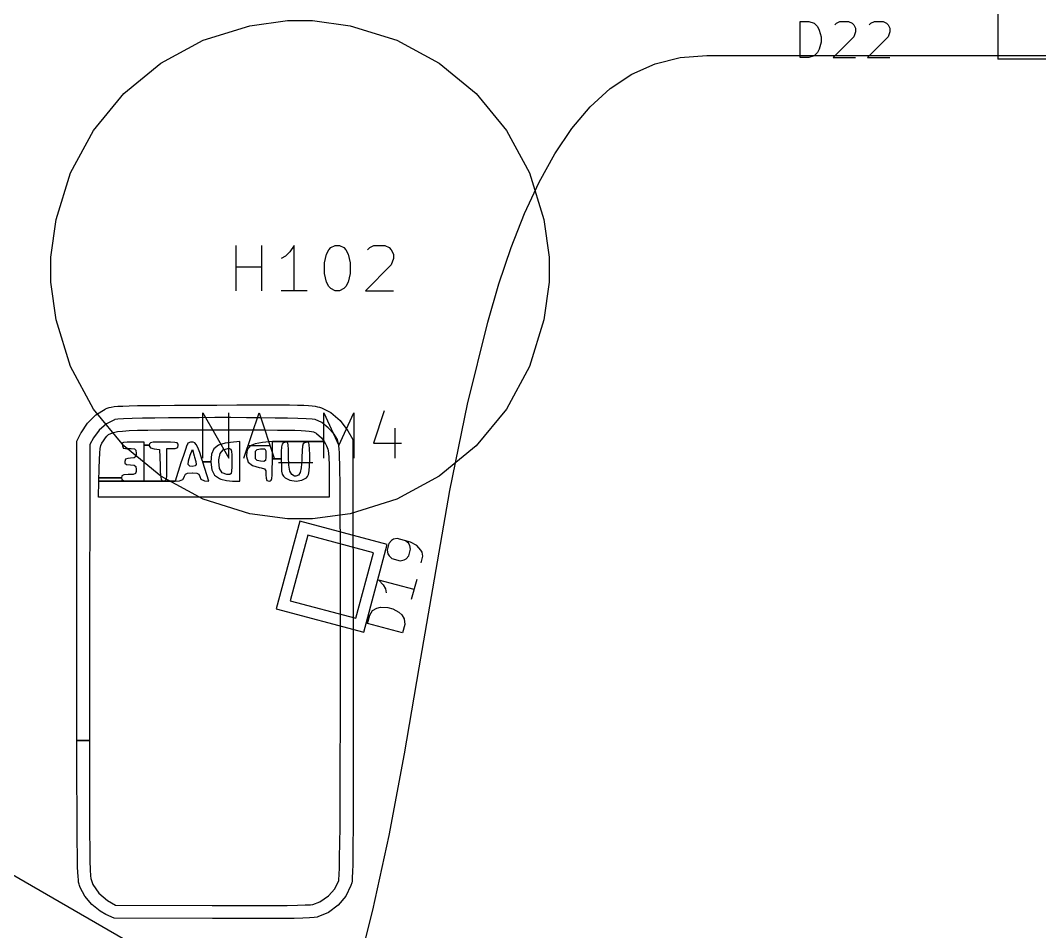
# Model space of a CAD drawing. Extents: x 0 to 141, y 0 to 216.
# Drawn here: x 100.83 to 123.34, y 129.51 to 149.63 of the extents above; entities that cross this region are included whole.
import ezdxf

# ---------------------------------------------------------------- set-up
doc = ezdxf.new("R2010")
doc.units = 0
doc.layers.get('0').update_dxf_attribs({"linetype": 'CONTINUOUS'})

msp = doc.modelspace()

# ---------------------------------------------------------------- linework, layer by layer
at = {"color": 0}
for p, q in [((122.42, 156.879), (122.42, 148.778)), ((104.867, 149.197), (105.9, 149.517)), ((105.9, 149.517), (106.73, 149.629)), ((106.73, 149.629), (107.009, 149.629)), ((107.009, 149.629), (107.286, 149.629)), ((107.286, 149.629), (108.117, 149.517)), ((108.117, 149.517), (109.149, 149.197)), ((118.058, 148.813), (118.058, 149.612)), ((118.058, 149.612), (118.248, 149.612)), ((118.248, 149.612), (118.363, 149.575)), ((118.363, 149.575), (118.438, 149.499)), ((118.438, 149.499), (118.477, 149.422)), ((118.82, 149.537), (118.857, 149.575)), ((118.857, 149.575), (118.934, 149.612)), ((118.934, 149.612), (119.125, 149.612)), ((119.125, 149.612), (119.2, 149.575)), ((119.2, 149.575), (119.239, 149.537)), ((119.239, 149.537), (119.276, 149.461)), ((119.582, 149.537), (119.619, 149.575)), ((119.619, 149.575), (119.696, 149.612)), ((119.696, 149.612), (119.887, 149.612)), ((119.887, 149.612), (119.962, 149.575)), ((119.962, 149.575), (120.001, 149.537)), ((120.001, 149.537), (120.038, 149.461)), ((118.477, 149.422), (118.515, 149.271)), ((118.515, 149.271), (118.515, 149.156)), ((119.239, 149.271), (118.781, 148.813)), ((119.276, 149.385), (119.239, 149.271)), ((119.276, 149.461), (119.276, 149.385)), ((120.001, 149.271), (119.543, 148.813)), ((120.038, 149.385), (120.001, 149.271)), ((120.038, 149.461), (120.038, 149.385)), ((103.933, 148.69), (104.867, 149.197)), ((109.149, 149.197), (110.083, 148.69)), ((118.515, 149.156), (118.477, 149.003)), ((114.851, 148.676), (115.402, 148.816)), ((115.402, 148.816), (115.991, 148.863)), ((115.991, 148.863), (133.19, 148.863)), ((118.248, 148.813), (118.058, 148.813)), ((118.363, 148.851), (118.248, 148.813)), ((118.438, 148.927), (118.363, 148.851)), ((118.477, 149.003), (118.438, 148.927)), ((118.781, 148.813), (119.276, 148.813)), ((119.543, 148.813), (120.038, 148.813)), ((103.12, 148.018), (103.933, 148.69)), ((110.083, 148.69), (110.897, 148.018)), ((114.338, 148.448), (114.851, 148.676)), ((137.918, 148.778), (122.42, 148.778)), ((113.862, 148.131), (114.338, 148.448)), ((113.419, 147.729), (113.862, 148.131)), ((102.447, 147.205), (103.12, 148.018)), ((110.897, 148.018), (111.569, 147.205)), ((113.01, 147.246), (113.419, 147.729)), ((112.634, 146.69), (113.01, 147.246)), ((101.94, 146.27), (102.447, 147.205)), ((111.569, 147.205), (112.076, 146.27)), ((112.287, 146.062), (112.634, 146.69)), ((101.621, 145.238), (101.94, 146.27)), ((112.076, 146.27), (112.396, 145.238)), ((111.967, 145.371), (112.287, 146.062)), ((101.509, 144.407), (101.621, 145.238)), ((111.674, 144.619), (111.967, 145.371)), ((112.396, 145.238), (112.509, 144.407)), ((105.595, 143.666), (105.595, 144.666)), ((106.165, 143.666), (106.165, 144.666)), ((106.785, 144.523), (106.689, 144.428)), ((106.881, 144.666), (106.785, 144.523)), ((106.881, 143.666), (106.881, 144.666)), ((107.594, 144.475), (107.643, 144.57)), ((107.643, 144.57), (107.69, 144.618)), ((107.69, 144.618), (107.785, 144.666)), ((107.785, 144.666), (107.88, 144.666)), ((107.88, 144.666), (107.975, 144.618)), ((107.975, 144.618), (108.023, 144.57)), ((108.023, 144.57), (108.071, 144.475)), ((108.5, 144.57), (108.547, 144.618)), ((108.547, 144.618), (108.642, 144.666)), ((108.642, 144.666), (108.88, 144.666)), ((108.88, 144.666), (108.975, 144.618)), ((108.975, 144.618), (109.024, 144.57)), ((109.024, 144.57), (109.07, 144.475)), ((111.403, 143.818), (111.674, 144.619)), ((101.509, 144.129), (101.509, 144.407)), ((106.689, 144.428), (106.594, 144.38)), ((107.546, 144.285), (107.594, 144.475)), ((108.071, 144.475), (108.118, 144.285)), ((109.07, 144.38), (109.024, 144.238)), ((109.07, 144.475), (109.07, 144.38)), ((112.509, 144.407), (112.509, 144.129)), ((101.509, 143.852), (101.509, 144.129)), ((105.595, 144.19), (106.165, 144.19)), ((107.546, 144.046), (107.546, 144.285)), ((108.118, 144.285), (108.118, 144.046)), ((109.024, 144.238), (108.452, 143.666)), ((112.509, 144.129), (112.509, 143.852)), ((101.621, 143.021), (101.509, 143.852)), ((107.594, 143.856), (107.546, 144.046)), ((107.643, 143.761), (107.594, 143.856)), ((108.071, 143.856), (108.023, 143.761)), ((108.118, 144.046), (108.071, 143.856)), ((112.509, 143.852), (112.396, 143.021)), ((107.166, 143.666), (106.594, 143.666)), ((107.69, 143.713), (107.643, 143.761)), ((107.785, 143.666), (107.69, 143.713)), ((107.88, 143.666), (107.785, 143.666)), ((107.975, 143.713), (107.88, 143.666)), ((108.023, 143.761), (107.975, 143.713)), ((108.452, 143.666), (109.07, 143.666)), ((111.154, 142.97), (111.403, 143.818)), ((101.94, 141.989), (101.621, 143.021)), ((110.709, 141.162), (111.154, 142.97)), ((112.396, 143.021), (112.076, 141.989)), ((102.447, 141.053), (101.94, 141.989)), ((112.076, 141.989), (111.569, 141.053)), ((104.625, 141.137), (105.077, 141.14)), ((105.077, 141.14), (105.172, 141.14)), ((105.172, 141.14), (105.611, 141.143)), ((105.611, 141.143), (105.986, 141.144)), ((105.986, 141.144), (106.565, 141.144)), ((106.565, 141.144), (106.78, 141.143)), ((106.78, 141.143), (106.954, 141.14)), ((106.954, 141.14), (107.091, 141.136)), ((110.32, 139.253), (110.709, 141.162)), ((102.315, 140.743), (102.497, 140.924)), ((103.12, 140.24), (102.447, 141.053)), ((102.497, 140.924), (102.702, 141.053)), ((102.702, 141.053), (102.716, 141.059)), ((102.716, 141.059), (102.752, 141.074)), ((102.752, 141.074), (102.791, 141.086)), ((102.791, 141.086), (102.839, 141.097)), ((102.839, 141.097), (102.902, 141.107)), ((102.902, 141.107), (102.986, 141.114)), ((102.986, 141.114), (103.095, 141.119)), ((103.095, 141.119), (103.237, 141.125)), ((103.237, 141.125), (103.418, 141.128)), ((103.418, 141.128), (103.639, 141.132)), ((103.639, 141.132), (103.911, 141.133)), ((103.911, 141.133), (104.238, 141.136)), ((104.238, 141.136), (104.625, 141.137)), ((104.866, 139.966), (104.866, 140.966)), ((104.866, 140.966), (105.438, 139.966)), ((105.438, 139.966), (105.438, 140.966)), ((105.771, 139.966), (106.104, 140.966)), ((106.104, 140.966), (106.437, 139.966)), ((107.091, 141.136), (107.198, 141.131)), ((107.198, 141.131), (107.28, 141.123)), ((107.28, 141.123), (107.344, 141.115)), ((107.344, 141.115), (107.395, 141.104)), ((107.395, 141.104), (107.439, 141.092)), ((107.439, 141.092), (107.48, 141.077)), ((107.48, 141.077), (107.687, 140.975)), ((107.532, 139.966), (107.532, 140.966)), ((107.532, 140.966), (107.866, 140.251)), ((107.687, 140.975), (107.899, 140.8)), ((107.866, 140.251), (108.199, 140.966)), ((108.199, 140.966), (108.199, 139.966)), ((108.867, 141.013), (108.628, 140.299)), ((111.569, 141.053), (110.897, 140.24)), ((102.175, 140.53), (102.315, 140.743)), ((102.734, 140.729), (102.57, 140.59)), ((102.912, 140.818), (102.734, 140.729)), ((102.92, 140.82), (102.912, 140.818)), ((102.985, 140.829), (102.92, 140.82)), ((103.114, 140.837), (102.985, 140.829)), ((103.299, 140.844), (103.114, 140.837)), ((103.531, 140.849), (103.299, 140.844)), ((103.803, 140.854), (103.531, 140.849)), ((104.106, 140.857), (103.803, 140.854)), ((104.435, 140.86), (104.106, 140.857)), ((104.779, 140.862), (104.435, 140.86)), ((105.131, 140.863), (104.779, 140.862)), ((105.482, 140.863), (105.131, 140.863)), ((105.826, 140.862), (105.482, 140.863)), ((106.154, 140.859), (105.826, 140.862)), ((106.458, 140.855), (106.154, 140.859)), ((106.73, 140.851), (106.458, 140.855)), ((106.962, 140.845), (106.73, 140.851)), ((107.148, 140.838), (106.962, 140.845)), ((107.276, 140.831), (107.148, 140.838)), ((107.341, 140.823), (107.276, 140.831)), ((107.487, 140.754), (107.341, 140.823)), ((107.634, 140.64), (107.487, 140.754)), ((107.899, 140.8), (108.064, 140.57)), ((102.081, 140.342), (102.169, 140.52)), ((102.169, 140.52), (102.175, 140.53)), ((102.57, 140.59), (102.447, 140.419)), ((102.745, 140.457), (102.781, 140.49)), ((102.781, 140.49), (102.829, 140.516)), ((102.829, 140.516), (102.893, 140.538)), ((102.893, 140.538), (102.978, 140.556)), ((102.978, 140.556), (103.091, 140.568)), ((103.091, 140.568), (103.236, 140.578)), ((103.236, 140.578), (103.42, 140.585)), ((103.42, 140.585), (103.648, 140.589)), ((103.648, 140.589), (103.925, 140.591)), ((103.925, 140.591), (104.257, 140.593)), ((104.257, 140.593), (105.547, 140.593)), ((105.547, 140.593), (105.926, 140.591)), ((105.926, 140.591), (106.245, 140.591)), ((106.245, 140.591), (106.51, 140.59)), ((106.51, 140.59), (106.725, 140.588)), ((106.725, 140.588), (106.897, 140.585)), ((106.897, 140.585), (107.031, 140.581)), ((107.031, 140.581), (107.133, 140.575)), ((107.133, 140.575), (107.21, 140.568)), ((107.21, 140.568), (107.265, 140.559)), ((107.265, 140.559), (107.305, 140.547)), ((107.305, 140.547), (107.337, 140.535)), ((107.337, 140.535), (107.366, 140.52)), ((107.366, 140.52), (107.375, 140.515)), ((107.375, 140.515), (107.483, 140.418)), ((107.763, 140.499), (107.634, 140.64)), ((107.836, 140.378), (107.763, 140.499)), ((108.064, 140.57), (108.172, 140.378)), ((109.104, 140.633), (109.104, 139.966)), ((102.081, 133.733), (102.081, 140.342)), ((102.368, 140.27), (102.358, 135.547)), ((102.447, 140.419), (102.368, 140.27)), ((102.595, 140.179), (102.611, 140.249)), ((102.611, 140.249), (102.634, 140.302)), ((102.634, 140.302), (102.666, 140.352)), ((102.666, 140.352), (102.681, 140.371)), ((102.681, 140.371), (102.712, 140.418)), ((102.712, 140.418), (102.745, 140.457)), ((103.11, 140.315), (103.078, 140.297)), ((103.078, 140.297), (103.08, 140.268)), ((103.08, 140.268), (103.091, 140.237)), ((103.189, 140.322), (103.11, 140.315)), ((103.933, 139.568), (103.12, 140.24)), ((103.313, 140.324), (103.189, 140.322)), ((103.568, 140.324), (103.313, 140.324)), ((103.568, 140.254), (103.568, 140.324)), ((103.568, 139.464), (103.568, 140.254)), ((103.568, 140.254), (103.675, 140.254)), ((103.675, 140.254), (103.568, 140.254)), ((103.681, 140.287), (103.675, 140.254)), ((103.675, 140.254), (103.677, 140.239)), ((103.677, 140.239), (103.707, 140.195)), ((103.709, 140.308), (103.681, 140.287)), ((103.769, 140.319), (103.709, 140.308)), ((103.879, 140.323), (103.769, 140.319)), ((103.998, 140.324), (103.879, 140.323)), ((104.151, 140.323), (103.998, 140.324)), ((104.246, 140.317), (104.151, 140.323)), ((104.297, 140.304), (104.246, 140.317)), ((104.317, 140.28), (104.297, 140.304)), ((104.307, 140.203), (104.32, 140.252)), ((104.32, 140.252), (104.317, 140.28)), ((104.512, 140.252), (104.477, 140.163)), ((104.515, 140.258), (104.512, 140.252)), ((104.534, 140.299), (104.515, 140.258)), ((104.589, 140.319), (104.534, 140.299)), ((104.646, 140.319), (104.589, 140.319)), ((104.683, 140.305), (104.646, 140.319)), ((104.717, 140.27), (104.683, 140.305)), ((104.752, 140.203), (104.717, 140.27)), ((105.205, 140.255), (105.106, 140.177)), ((105.358, 140.301), (105.205, 140.255)), ((105.471, 140.315), (105.358, 140.301)), ((105.682, 140.334), (105.471, 140.315)), ((105.682, 139.464), (105.682, 140.334)), ((105.866, 140.251), (106.342, 140.251)), ((106.021, 140.288), (105.906, 140.237)), ((106.18, 140.315), (106.021, 140.288)), ((106.398, 140.334), (106.18, 140.315)), ((106.398, 139.954), (106.398, 140.334)), ((106.398, 140.334), (107.541, 140.334)), ((107.541, 140.334), (106.398, 140.334)), ((106.612, 140.277), (106.601, 140.218)), ((106.633, 140.305), (106.612, 140.277)), ((106.667, 140.316), (106.633, 140.305)), ((106.675, 140.317), (106.667, 140.316)), ((106.714, 140.32), (106.675, 140.317)), ((106.737, 140.304), (106.714, 140.32)), ((106.75, 140.257), (106.737, 140.304)), ((106.755, 140.166), (106.75, 140.257)), ((107.08, 140.286), (107.065, 140.233)), ((107.107, 140.309), (107.08, 140.286)), ((107.141, 140.317), (107.107, 140.309)), ((107.178, 140.32), (107.141, 140.317)), ((107.202, 140.306), (107.178, 140.32)), ((107.214, 140.262), (107.202, 140.306)), ((107.22, 140.178), (107.214, 140.262)), ((107.483, 140.418), (107.541, 140.334)), ((107.541, 140.334), (107.571, 140.288)), ((107.571, 140.288), (107.596, 140.237)), ((107.845, 140.354), (107.836, 140.378)), ((107.854, 140.325), (107.845, 140.354)), ((107.86, 140.288), (107.854, 140.325)), ((107.867, 140.237), (107.86, 140.288)), ((108.172, 140.378), (108.181, 135.559)), ((108.628, 140.299), (109.247, 140.299)), ((110.897, 140.24), (110.083, 139.568)), ((102.578, 139.938), (102.585, 140.08)), ((102.585, 140.08), (102.595, 140.179)), ((103.091, 140.237), (103.102, 140.196)), ((103.102, 140.196), (103.106, 140.192)), ((103.106, 140.192), (103.156, 140.184)), ((103.156, 140.184), (103.245, 140.181)), ((103.245, 140.181), (103.276, 140.181)), ((103.276, 140.181), (103.353, 140.173)), ((103.353, 140.173), (103.383, 140.142)), ((103.389, 140.074), (103.382, 140.002)), ((103.383, 140.142), (103.389, 140.074)), ((103.707, 140.195), (103.791, 140.174)), ((103.791, 140.174), (103.908, 140.163)), ((103.908, 140.163), (103.918, 139.813)), ((104.069, 139.823), (104.069, 140.181)), ((104.069, 140.181), (104.195, 140.181)), ((104.195, 140.181), (104.251, 140.182)), ((104.251, 140.182), (104.307, 140.203)), ((104.432, 140.027), (104.38, 139.865)), ((104.477, 140.163), (104.432, 140.027)), ((104.546, 139.908), (104.586, 140.038)), ((104.586, 140.038), (104.633, 140.163)), ((104.633, 140.163), (104.673, 140.02)), ((104.673, 140.02), (104.681, 139.989)), ((104.794, 140.091), (104.752, 140.203)), ((104.848, 139.925), (104.794, 140.091)), ((105.053, 140.058), (105.037, 139.887)), ((105.106, 140.177), (105.053, 140.058)), ((105.216, 139.93), (105.243, 140.071)), ((105.243, 140.071), (105.308, 140.153)), ((105.308, 140.153), (105.416, 140.181)), ((105.416, 140.181), (105.45, 140.179)), ((105.45, 140.179), (105.479, 140.164)), ((105.479, 140.164), (105.496, 140.122)), ((105.496, 140.122), (105.501, 140.036)), ((105.501, 140.036), (105.503, 139.894)), ((105.843, 140.156), (105.825, 140.038)), ((105.825, 140.038), (105.826, 140.004)), ((105.906, 140.237), (105.843, 140.156)), ((106.022, 140.038), (106.028, 140.12)), ((106.029, 139.952), (106.022, 140.038)), ((106.028, 140.12), (106.059, 140.159)), ((106.059, 140.159), (106.138, 140.174)), ((106.138, 140.174), (106.178, 140.177)), ((106.178, 140.177), (106.232, 140.171)), ((106.232, 140.171), (106.251, 140.131)), ((106.251, 140.131), (106.255, 140.038)), ((106.255, 140.038), (106.253, 139.987)), ((106.601, 140.218), (106.595, 140.115)), ((106.595, 140.115), (106.595, 139.954)), ((106.757, 140.017), (106.755, 140.166)), ((106.757, 140.006), (106.757, 140.017)), ((107.057, 140.138), (107.05, 139.985)), ((107.065, 140.233), (107.057, 140.138)), ((107.223, 140.039), (107.22, 140.178)), ((107.223, 139.969), (107.223, 140.039)), ((107.596, 140.237), (107.621, 140.167)), ((107.621, 140.167), (107.637, 140.085)), ((107.637, 140.085), (107.647, 139.976)), ((107.874, 140.171), (107.867, 140.237)), ((107.878, 140.083), (107.874, 140.171)), ((107.884, 139.973), (107.878, 140.083)), ((102.573, 139.743), (102.578, 139.938)), ((103.152, 139.944), (103.138, 139.894)), ((103.138, 139.894), (103.142, 139.861)), ((103.142, 139.861), (103.177, 139.831)), ((103.207, 139.963), (103.152, 139.944)), ((103.177, 139.831), (103.263, 139.823)), ((103.263, 139.966), (103.207, 139.963)), ((103.347, 139.972), (103.263, 139.966)), ((103.263, 139.823), (103.346, 139.817)), ((103.346, 139.817), (103.382, 139.787)), ((103.382, 140.002), (103.347, 139.972)), ((103.918, 139.813), (103.923, 139.662)), ((104.068, 139.659), (104.069, 139.823)), ((104.38, 139.865), (104.254, 139.46)), ((104.542, 139.829), (104.546, 139.908)), ((104.577, 139.794), (104.542, 139.829)), ((104.625, 139.787), (104.577, 139.794)), ((104.692, 139.802), (104.625, 139.787)), ((104.681, 139.989), (104.705, 139.893)), ((104.714, 139.831), (104.692, 139.802)), ((104.705, 139.893), (104.714, 139.831)), ((104.86, 139.887), (104.848, 139.925)), ((104.862, 139.883), (104.86, 139.887)), ((104.86, 139.887), (105.037, 139.887)), ((105.037, 139.887), (104.86, 139.887)), ((104.994, 139.46), (104.862, 139.883)), ((105.037, 139.887), (105.037, 139.878)), ((105.037, 139.878), (105.058, 139.71)), ((105.216, 139.894), (105.216, 139.93)), ((105.234, 139.741), (105.216, 139.894)), ((105.503, 139.894), (105.501, 139.779)), ((105.826, 140.004), (105.864, 139.883)), ((105.864, 139.883), (105.956, 139.803)), ((105.956, 139.803), (106.109, 139.761)), ((106.062, 139.915), (106.029, 139.952)), ((106.138, 139.901), (106.062, 139.915)), ((106.212, 139.897), (106.138, 139.901)), ((106.245, 139.92), (106.212, 139.897)), ((106.253, 139.987), (106.245, 139.92)), ((106.397, 139.717), (106.398, 139.899)), ((106.398, 139.899), (106.398, 139.954)), ((106.398, 139.954), (106.595, 139.954)), ((106.595, 139.954), (106.398, 139.954)), ((106.532, 139.871), (107.294, 139.871)), ((106.595, 139.954), (106.597, 139.792)), ((106.597, 139.792), (106.602, 139.683)), ((106.764, 139.813), (106.757, 140.006)), ((106.785, 139.682), (106.764, 139.813)), ((107.047, 139.928), (107.033, 139.758)), ((107.05, 139.985), (107.047, 139.928)), ((107.213, 139.685), (107.22, 139.799)), ((107.22, 139.799), (107.223, 139.969)), ((107.647, 139.976), (107.647, 139.969)), ((107.647, 139.969), (107.651, 139.825)), ((107.651, 139.825), (107.652, 139.617)), ((107.887, 139.834), (107.884, 139.973)), ((107.891, 139.663), (107.887, 139.834)), ((102.569, 139.536), (102.572, 139.67)), ((102.572, 139.67), (102.573, 139.743)), ((103.077, 139.58), (103.066, 139.536)), ((103.12, 139.602), (103.077, 139.58)), ((103.216, 139.608), (103.12, 139.602)), ((103.227, 139.608), (103.216, 139.608)), ((103.327, 139.61), (103.227, 139.608)), ((103.373, 139.628), (103.327, 139.61)), ((103.387, 139.674), (103.373, 139.628)), ((103.382, 139.787), (103.389, 139.715)), ((103.389, 139.715), (103.387, 139.674)), ((103.923, 139.662), (103.932, 139.555)), ((104.867, 139.061), (103.933, 139.568)), ((104.064, 139.555), (104.068, 139.659)), ((104.421, 139.495), (104.457, 139.562)), ((104.457, 139.562), (104.458, 139.568)), ((104.458, 139.568), (104.476, 139.616)), ((104.476, 139.616), (104.526, 139.638)), ((104.526, 139.638), (104.625, 139.644)), ((104.625, 139.644), (104.633, 139.644)), ((104.633, 139.644), (104.728, 139.637)), ((104.728, 139.637), (104.775, 139.613)), ((104.775, 139.613), (104.793, 139.562)), ((104.793, 139.562), (104.819, 139.503)), ((105.058, 139.71), (105.121, 139.591)), ((105.121, 139.591), (105.233, 139.517)), ((105.292, 139.646), (105.234, 139.741)), ((105.39, 139.609), (105.292, 139.646)), ((105.416, 139.608), (105.39, 139.609)), ((105.459, 139.61), (105.416, 139.608)), ((105.485, 139.631), (105.459, 139.61)), ((105.497, 139.682), (105.485, 139.631)), ((105.501, 139.779), (105.497, 139.682)), ((106.109, 139.761), (106.154, 139.754)), ((106.154, 139.754), (106.223, 139.735)), ((106.223, 139.735), (106.251, 139.692)), ((106.251, 139.692), (106.255, 139.602)), ((106.255, 139.602), (106.258, 139.526)), ((106.386, 139.518), (106.394, 139.594)), ((106.394, 139.594), (106.397, 139.717)), ((106.602, 139.683), (106.616, 139.615)), ((106.616, 139.615), (106.641, 139.569)), ((106.641, 139.569), (106.679, 139.532)), ((106.827, 139.605), (106.785, 139.682)), ((106.89, 139.573), (106.827, 139.605)), ((106.915, 139.572), (106.89, 139.573)), ((106.972, 139.59), (106.915, 139.572)), ((107.01, 139.649), (106.972, 139.59)), ((107.033, 139.758), (107.01, 139.649)), ((107.151, 139.536), (107.173, 139.562)), ((107.173, 139.562), (107.198, 139.61)), ((107.198, 139.61), (107.213, 139.685)), ((107.652, 139.617), (107.652, 139.106)), ((107.894, 139.459), (107.891, 139.663)), ((110.083, 139.568), (109.149, 139.061)), ((102.559, 139.106), (102.567, 139.46)), ((102.567, 139.46), (102.569, 139.536)), ((102.567, 139.46), (104.254, 139.46)), ((104.254, 139.46), (102.567, 139.46)), ((102.569, 139.536), (103.066, 139.536)), ((103.066, 139.536), (102.569, 139.536)), ((103.066, 139.536), (103.066, 139.531)), ((103.066, 139.531), (103.076, 139.495)), ((103.076, 139.495), (103.11, 139.475)), ((103.11, 139.475), (103.185, 139.466)), ((103.185, 139.466), (103.317, 139.464)), ((103.317, 139.464), (103.568, 139.464)), ((103.932, 139.555), (103.945, 139.496)), ((103.945, 139.496), (103.966, 139.47)), ((103.966, 139.47), (103.999, 139.464)), ((103.999, 139.464), (104.002, 139.464)), ((104.002, 139.464), (104.032, 139.47)), ((104.032, 139.47), (104.053, 139.496)), ((104.053, 139.496), (104.064, 139.555)), ((104.254, 139.46), (104.349, 139.471)), ((104.349, 139.471), (104.421, 139.495)), ((104.819, 139.503), (104.899, 139.471)), ((104.899, 139.471), (104.994, 139.46)), ((105.233, 139.517), (105.257, 139.507)), ((105.257, 139.507), (105.385, 139.477)), ((105.385, 139.477), (105.519, 139.464)), ((105.519, 139.464), (105.682, 139.464)), ((106.258, 139.526), (106.279, 139.477)), ((106.279, 139.477), (106.327, 139.464)), ((106.327, 139.464), (106.349, 139.466)), ((106.349, 139.466), (106.371, 139.48)), ((106.371, 139.48), (106.386, 139.518)), ((106.679, 139.532), (106.785, 139.481)), ((106.785, 139.481), (106.921, 139.463)), ((106.921, 139.463), (107.051, 139.481)), ((107.051, 139.481), (107.151, 139.536)), ((107.895, 139.215), (107.894, 139.459)), ((107.898, 138.928), (107.895, 139.215)), ((109.639, 135.339), (110.32, 139.253)), ((107.652, 139.106), (102.559, 139.106)), ((105.9, 138.741), (104.867, 139.061)), ((107.899, 138.595), (107.898, 138.928)), ((109.149, 139.061), (108.117, 138.741)), ((106.73, 138.628), (105.9, 138.741)), ((108.117, 138.741), (107.286, 138.628)), ((107.002, 138.576), (106.484, 136.644)), ((107.009, 138.628), (106.73, 138.628)), ((108.934, 138.059), (107.002, 138.576)), ((107.286, 138.628), (107.009, 138.628)), ((107.9, 138.213), (107.899, 138.595)), ((107.178, 138.269), (106.79, 136.821)), ((108.628, 137.881), (107.178, 138.269)), ((107.9, 137.284), (107.9, 138.213)), ((108.416, 136.127), (108.934, 138.059)), ((108.97, 138.086), (108.931, 137.94)), ((109.026, 138.151), (108.97, 138.086)), ((109.073, 138.177), (109.026, 138.151)), ((109.157, 138.195), (109.073, 138.177)), ((109.451, 138.115), (109.157, 138.195)), ((109.405, 138.089), (109.34, 138.146)), ((109.431, 138.042), (109.405, 138.089)), ((109.449, 137.959), (109.431, 138.042)), ((109.589, 138.039), (109.451, 138.115)), ((109.679, 137.936), (109.589, 138.039)), ((108.239, 136.433), (108.628, 137.881)), ((108.931, 137.94), (108.948, 137.856)), ((108.948, 137.856), (108.975, 137.809)), ((108.975, 137.809), (109.039, 137.753)), ((109.353, 137.747), (109.409, 137.812)), ((109.409, 137.812), (109.449, 137.959)), ((109.706, 137.889), (109.679, 137.936)), ((109.684, 137.659), (109.723, 137.807)), ((109.723, 137.807), (109.706, 137.889)), ((109.039, 137.753), (109.222, 137.703)), ((109.222, 137.703), (109.306, 137.721)), ((109.306, 137.721), (109.353, 137.747)), ((107.902, 136.729), (107.9, 137.284)), ((109.527, 137.071), (108.753, 137.277)), ((108.753, 137.277), (108.844, 137.174)), ((108.844, 137.174), (108.898, 137.08)), ((109.586, 137.291), (109.467, 136.85)), ((108.898, 137.08), (108.914, 136.998)), ((106.484, 136.644), (108.416, 136.127)), ((106.79, 136.821), (108.239, 136.433)), ((107.902, 134.717), (107.902, 136.729)), ((108.613, 136.605), (108.707, 136.659)), ((108.707, 136.659), (108.789, 136.677)), ((108.789, 136.677), (108.946, 136.674)), ((108.946, 136.674), (109.057, 136.644)), ((109.057, 136.644), (109.194, 136.568)), ((108.497, 136.321), (108.547, 136.504)), ((108.547, 136.504), (108.613, 136.605)), ((109.194, 136.568), (109.258, 136.511)), ((109.258, 136.511), (109.311, 136.417)), ((109.311, 136.417), (109.32, 136.297)), ((109.27, 136.114), (108.497, 136.321)), ((109.32, 136.297), (109.27, 136.114)), ((102.358, 135.547), (102.358, 135.159)), ((108.181, 135.559), (108.181, 135.505)), ((105.804, 127.799), (92.8137, 135.298)), ((108.181, 135.505), (108.183, 134.827)), ((109.314, 133.437), (109.639, 135.339)), ((102.358, 135.159), (102.357, 134.413)), ((107.9, 133.999), (107.902, 134.717)), ((108.183, 134.827), (108.184, 134.16)), ((102.357, 134.413), (102.357, 133.733)), ((108.184, 134.16), (108.184, 133.022)), ((107.899, 133.353), (107.9, 133.999)), ((102.081, 133.646), (102.081, 133.733)), ((102.081, 133.733), (102.357, 133.733)), ((102.357, 133.733), (102.081, 133.733)), ((102.357, 133.733), (102.357, 133.121)), ((102.082, 133.152), (102.081, 133.646)), ((107.898, 132.775), (107.899, 133.353)), ((108.978, 131.638), (109.314, 133.437)), ((102.082, 132.715), (102.082, 133.152)), ((102.357, 133.121), (102.358, 132.576)), ((108.184, 133.022), (108.183, 132.547)), ((102.084, 132.332), (102.082, 132.715)), ((107.895, 132.27), (107.898, 132.775)), ((102.358, 132.576), (102.359, 132.099)), ((108.183, 132.547), (108.183, 132.129)), ((102.085, 131.997), (102.084, 132.332)), ((107.892, 131.831), (107.895, 132.27)), ((102.086, 131.709), (102.085, 131.997)), ((102.359, 132.099), (102.362, 131.689)), ((108.183, 132.129), (108.18, 131.768)), ((102.089, 131.462), (102.086, 131.709)), ((102.362, 131.689), (102.365, 131.349)), ((107.888, 131.463), (107.892, 131.831)), ((108.18, 131.768), (108.178, 131.461)), ((102.091, 131.254), (102.089, 131.462)), ((107.884, 131.163), (107.888, 131.463)), ((108.178, 131.461), (108.175, 131.203)), ((108.617, 129.986), (108.978, 131.638)), ((102.095, 131.082), (102.091, 131.254)), ((102.365, 131.349), (102.369, 131.079)), ((102.097, 130.94), (102.095, 131.082)), ((102.369, 131.079), (102.374, 130.878)), ((107.88, 130.93), (107.884, 131.163)), ((108.175, 131.203), (108.172, 130.995)), ((102.103, 130.824), (102.097, 130.94)), ((102.107, 130.733), (102.103, 130.824)), ((102.374, 130.878), (102.379, 130.748)), ((107.874, 130.766), (107.88, 130.93)), ((108.166, 130.831), (108.162, 130.711)), ((108.172, 130.995), (108.166, 130.831)), ((102.114, 130.661), (102.107, 130.733)), ((102.12, 130.608), (102.114, 130.661)), ((102.128, 130.565), (102.12, 130.608)), ((102.136, 130.532), (102.128, 130.565)), ((102.379, 130.748), (102.386, 130.689)), ((102.386, 130.689), (102.435, 130.554)), ((107.779, 130.462), (107.865, 130.641)), ((107.865, 130.641), (107.869, 130.668)), ((107.869, 130.668), (107.874, 130.766)), ((108.15, 130.588), (108.133, 130.532)), ((108.157, 130.63), (108.15, 130.588)), ((108.162, 130.711), (108.157, 130.63)), ((102.15, 130.491), (102.136, 130.532)), ((102.256, 130.296), (102.15, 130.491)), ((102.435, 130.554), (102.566, 130.361)), ((102.566, 130.361), (102.759, 130.204)), ((107.637, 130.302), (107.779, 130.462)), ((108.133, 130.532), (108.017, 130.299)), ((102.413, 130.112), (102.256, 130.296)), ((102.596, 129.962), (102.413, 130.112)), ((102.759, 130.204), (102.935, 130.096)), ((107.243, 130.106), (107.294, 130.11)), ((107.294, 130.11), (107.45, 130.175)), ((107.45, 130.175), (107.637, 130.302)), ((108.017, 130.299), (107.849, 130.098)), ((102.718, 129.894), (102.596, 129.962)), ((102.905, 129.81), (102.718, 129.894)), ((102.935, 130.096), (105.07, 130.09)), ((105.07, 130.09), (105.428, 130.088)), ((105.428, 130.088), (105.797, 130.088)), ((105.797, 130.088), (106.141, 130.09)), ((106.141, 130.09), (106.452, 130.092)), ((106.452, 130.092), (106.725, 130.094)), ((106.725, 130.094), (106.951, 130.098)), ((106.951, 130.098), (107.126, 130.102)), ((107.126, 130.102), (107.243, 130.106)), ((107.638, 129.939), (107.401, 129.839)), ((107.849, 130.098), (107.638, 129.939)), ((108.424, 129.227), (108.617, 129.986)), ((105.073, 129.801), (102.905, 129.81)), ((106.335, 129.801), (105.073, 129.801)), ((106.633, 129.804), (106.335, 129.801)), ((106.876, 129.807), (106.633, 129.804)), ((107.068, 129.813), (106.876, 129.807)), ((107.216, 129.818), (107.068, 129.813)), ((107.32, 129.826), (107.216, 129.818)), ((107.386, 129.836), (107.32, 129.826)), ((107.401, 129.839), (107.386, 129.836))]:
    msp.add_line(p, q, dxfattribs=at)

doc.saveas('drawing.dxf')
